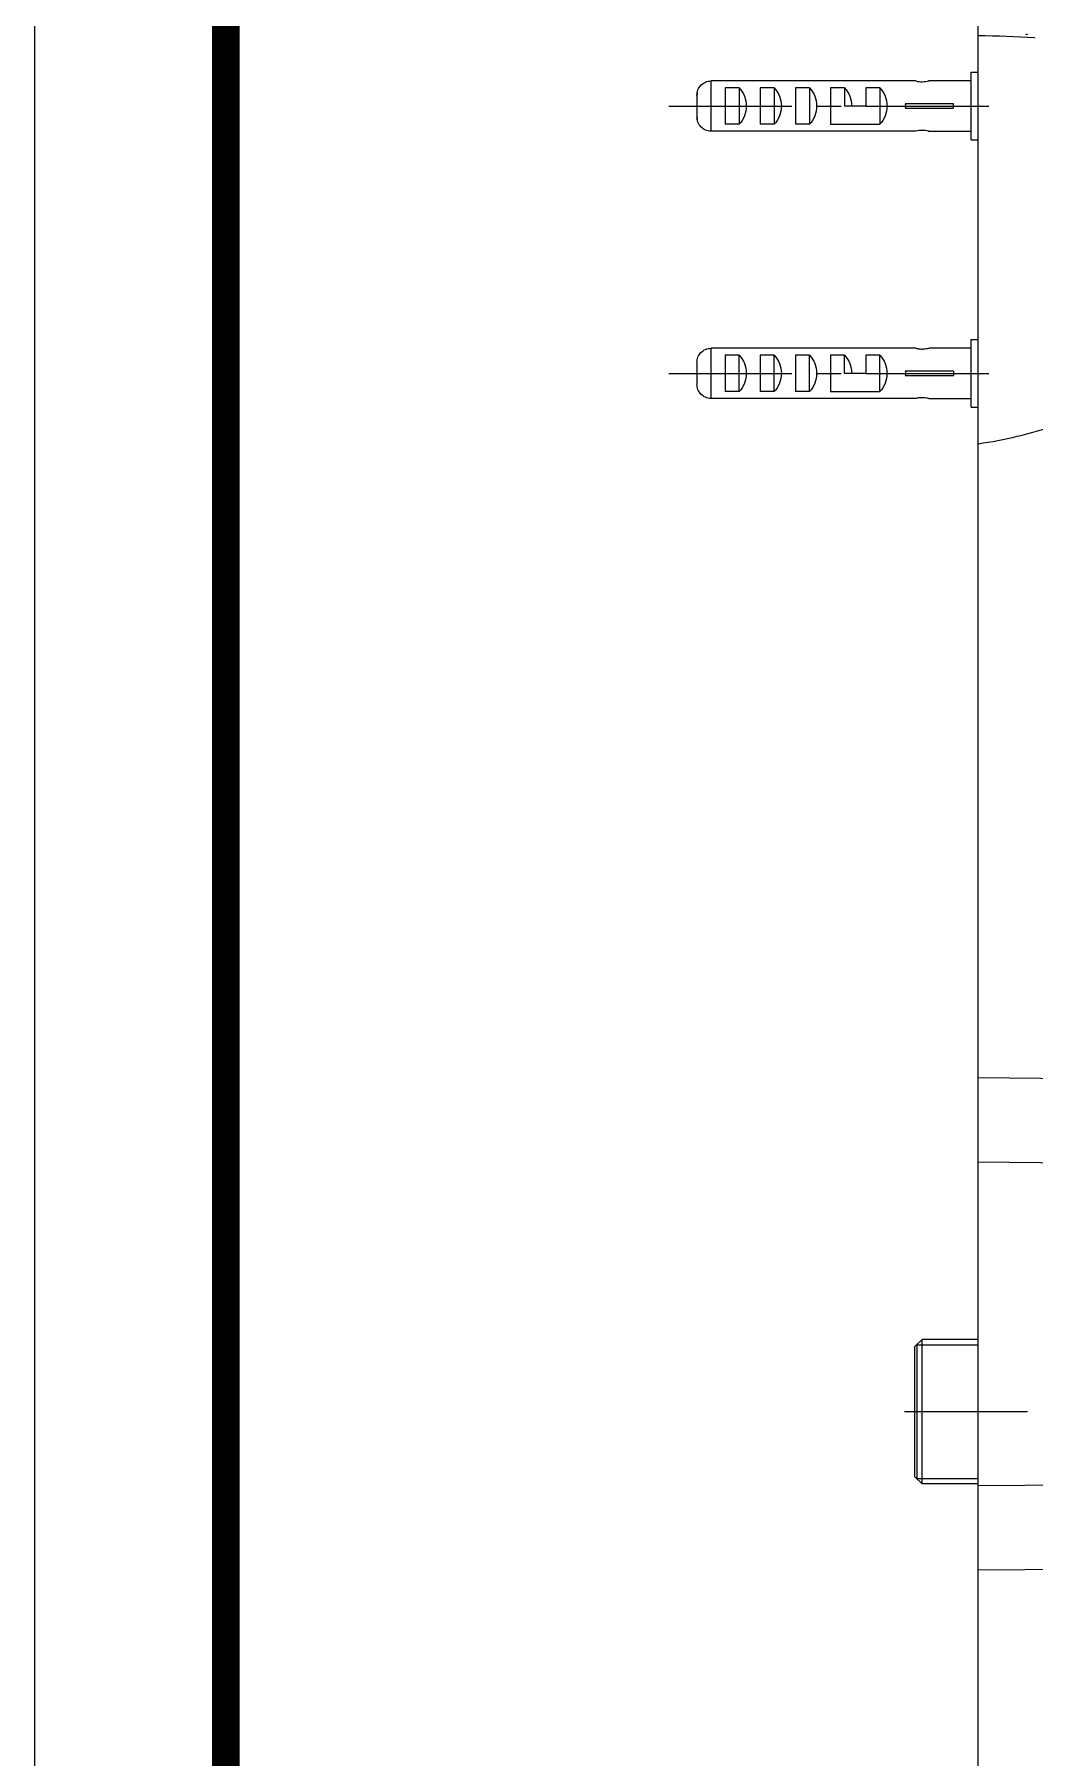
# Model space of a CAD drawing. Extents: x 0 to 1693, y 0 to 1240.
# Drawn here: x 0 to 142.2, y 245 to 489.9 of the extents above; entities that cross this region are included whole.
import ezdxf

# ---------------------------------------------------------------- set-up
doc = ezdxf.new("R2010")
doc.units = 0
doc.header["$LTSCALE"] = 14
doc.header["$MEASUREMENT"] = 0
doc.linetypes.add('CENTER', pattern=[2, 1.25, -0.25, 0.25, -0.25])
doc.layers.get('0').update_dxf_attribs({"linetype": 'CONTINUOUS'})
doc.layers.add('DEF_LAYER_ASSEM_MEMBER', color=7, linetype='CONTINUOUS')
doc.layers.add('MEMBER', color=7, linetype='CONTINUOUS')
doc.layers.add('치수선', color=7, linetype='CONTINUOUS', lineweight=20)

msp = doc.modelspace()

# ---------------------------------------------------------------- linework, layer by layer
at = {"color": 1, "linetype": 'CENTER', "lineweight": 5}
for p, q in [((90.19750084363568, 479.7430317491835), (138.1975008436357, 479.7430317491835)), ((90.19750084363568, 441.7430317491835), (138.1975008436357, 441.7430317491835)), ((123.6975008436352, 294.1272872961499), (150.1987683877355, 294.1272872961499))]:
    msp.add_line(p, q, dxfattribs=at)
at = {"ltscale": 0.5}
msp.add_lwpolyline([(0, 0), (1692.600002288818, 0), (1692.600002288818, 1240.200004577637), (0, 1240.200004577637)], close=True, dxfattribs=at)
at = {"color": 5, "linetype": 'ByBlock', "lineweight": 200, "const_width": 3.9}
msp.add_lwpolyline([(27.21729469299316, 53.10427093505859), (1665.217294692993, 53.10427093505859), (1665.217294692993, 1211.404266357422), (27.21729469299316, 1211.404266357422)], close=True, dxfattribs=at)
at = {"layer": 'DEF_LAYER_ASSEM_MEMBER', "color": 7, "linetype": 'Continuous'}
for p, q in [((134.1975008436357, 431.7430339346834), (134.1975008436357, 489.7430317464837)), ((142.1975008436357, 489.4599166313833), (142.1975008436357, 489.3898760756836)), ((134.1975008436352, 271.6272872961499), (134.1975008436352, 341.6272872961499)), ((134.1975008436352, 341.6272872961499), (169.2411335211359, 341.32146614685)), ((134.1975008436352, 271.6272872961499), (169.2411335211359, 271.9331084454499))]:
    msp.add_line(p, q, dxfattribs=at)
at = {"layer": 'DEF_LAYER_ASSEM_MEMBER', "color": 9, "linetype": 'Continuous'}
for p, q in [((134.1975008436352, 329.6277442193499), (169.2411335211359, 329.3219230700499)), ((134.1975008436352, 283.6268303728499), (169.2411335211359, 283.93265152215))]:
    msp.add_line(p, q, dxfattribs=at)
at = {"layer": 'DEF_LAYER_ASSEM_MEMBER', "color": 7, "linetype": 'Continuous'}
for centre, radius, start, end in [((131.1968303187359, 291.7831286535835), 197.9826438283, 86.81478763609566, 89.13157872656475), ((125.8410303015362, 491.1730122985834), 60.0146081219, 278.0039059165971, 288.7931772883312)]:
    msp.add_arc(centre, radius, start, end, dxfattribs=at)
at = {"layer": 'DEF_LAYER_ASSEM_MEMBER', "color": 7, "linetype": 'Continuous', "start_tangent": (0.8263644422439084, -0.5631356928795351), "end_tangent": (0.9999999999889417, 4.702857846464648e-06)}
msp.add_spline([(140.9308608255351, 490.0099855901835), (141.2124308208358, 489.9231678035835)], degree=3, dxfattribs=at)
at = {"layer": 'MEMBER', "color": 7, "linetype": 'Continuous'}
for p, q in [((125.3314754398352, 483.3081404431837), (96.19750084363568, 483.3081404431837)), ((127.1974877568346, 483.3430202416835), (127.1286616988355, 483.3245203442834)), ((127.190893245036, 483.3412017248834), (127.1974877582352, 483.3430202421835)), ((133.1975008436357, 483.3430317491834), (127.1975448467356, 483.3430317491834)), ((133.1975008436357, 484.5430317491835), (134.1975008436357, 484.5430317491835)), ((133.1975008436357, 474.9431625831835), (133.1975008436357, 484.5429009152836)), ((94.19750084363568, 481.2629001645837), (94.19750084363568, 478.2231633338833)), ((100.1975008436357, 482.3333985185836), (98.19750084363568, 482.3333985185836)), ((98.19750084363568, 482.3333985185836), (98.19750084363568, 477.1526649797834)), ((100.1975008436357, 482.3333985185836), (100.1975008436357, 477.1526649797834)), ((105.1975008436357, 482.3333985185836), (103.1975008436357, 482.3333985185836)), ((103.1975008436357, 482.3333985185836), (103.1975008436357, 477.1526649797834)), ((105.1975008436357, 482.3333985185836), (105.1975008436357, 477.1526649797834)), ((110.1975008436357, 482.3333985185836), (108.1975008436357, 482.3333985185836)), ((108.1975008436357, 482.3333985185836), (108.1975008436357, 477.1526649797834)), ((110.1975008436357, 482.3333985185836), (110.1975008436357, 477.1526649797834)), ((115.1975008436357, 482.3333985185836), (113.1975008436357, 482.3333985185836)), ((113.1975008436357, 482.3333985185836), (113.1975008436357, 477.1526649797834)), ((115.1975008436357, 482.3333985185836), (115.1975008436357, 479.7430317491835)), ((120.1975008436357, 482.3333985185836), (118.1975008436357, 482.3333985185836)), ((118.1975008436357, 482.3333985185836), (118.1975008436357, 479.7430317491835)), ((120.1975008436357, 482.3333985185836), (120.1975008436357, 477.1526649797834)), ((118.1975008436357, 479.7430317491835), (115.1975008436357, 479.7430317491835)), ((130.6975008436357, 480.0430317491835), (123.8209481334352, 480.0430317491835)), ((123.8209481334352, 479.4430317491833), (130.6975008436357, 479.4430317491833)), ((130.6975008436357, 479.4430317491833), (130.6975008436357, 480.0430317491835)), ((125.3314754398352, 476.1779230551836), (96.19750084363568, 476.1779230551836)), ((100.1975008436357, 477.1526649797834), (98.19750084363568, 477.1526649797834)), ((105.1975008436357, 477.1526649797834), (103.1975008436357, 477.1526649797834)), ((110.1975008436357, 477.1526649797834), (108.1975008436357, 477.1526649797834)), ((113.1975008436357, 477.1526649797834), (120.1975008436357, 477.1526649797834)), ((127.1974877697348, 476.1430432489835), (127.1898978782347, 476.1451362706835)), ((133.1975008436357, 476.1430317491836), (127.1975457616345, 476.1430317491836)), ((133.1975008436357, 474.9430317491833), (134.1975008436357, 474.9430317491833)), ((133.1975008436357, 446.5430317491835), (134.1975008436357, 446.5430317491835)), ((133.1975008436357, 436.9431625831835), (133.1975008436357, 446.5429009152836)), ((125.3314754398352, 445.3081404431837), (96.19750084363568, 445.3081404431837)), ((100.1975008436357, 444.3333985185836), (98.19750084363568, 444.3333985185836)), ((98.19750084363568, 444.3333985185836), (98.19750084363568, 439.1526649797834)), ((100.1975008436357, 439.1526649797834), (100.1975008436357, 444.3333985185836)), ((105.1975008436357, 444.3333985185836), (103.1975008436357, 444.3333985185836)), ((103.1975008436357, 444.3333985185836), (103.1975008436357, 439.1526649797834)), ((105.1975008436357, 439.1526649797834), (105.1975008436357, 444.3333985185836)), ((110.1975008436357, 444.3333985185836), (108.1975008436357, 444.3333985185836)), ((108.1975008436357, 444.3333985185836), (108.1975008436357, 439.1526649797834)), ((110.1975008436357, 439.1526649797834), (110.1975008436357, 444.3333985185836)), ((115.1975008436357, 444.3333985185836), (113.1975008436357, 444.3333985185836)), ((113.1975008436357, 444.3333985185836), (113.1975008436357, 439.1526649797834)), ((115.1975008436357, 441.7430317491835), (115.1975008436357, 444.3333985185836)), ((120.1975008436357, 444.3333985185836), (118.1975008436357, 444.3333985185836)), ((118.1975008436357, 444.3333985185836), (118.1975008436357, 441.7430317491835)), ((120.1975008436357, 439.1526649797834), (120.1975008436357, 444.3333985185836)), ((127.1974877697348, 445.3430202494833), (127.1898978782347, 445.3409272277836)), ((133.1975008436357, 445.3430317491834), (127.1975457616345, 445.3430317491834)), ((94.19750084363568, 443.2629001645837), (94.19750084363568, 440.2231633338833)), ((118.1975008436357, 441.7430317491835), (115.1975008436357, 441.7430317491835)), ((130.6975008436357, 442.0430317491835), (123.8209481334352, 442.0430317491835)), ((123.8209481334352, 441.4430317491833), (130.6975008436357, 441.4430317491833)), ((130.6975008436357, 442.0430317491835), (130.6975008436357, 441.4430317491833)), ((100.1975008436357, 439.1526649797834), (98.19750084363568, 439.1526649797834)), ((105.1975008436357, 439.1526649797834), (103.1975008436357, 439.1526649797834)), ((110.1975008436357, 439.1526649797834), (108.1975008436357, 439.1526649797834)), ((113.1975008436357, 439.1526649797834), (120.1975008436357, 439.1526649797834)), ((125.3314754398352, 438.1779230551836), (96.19750084363568, 438.1779230551836)), ((127.1899170505358, 438.1451309823835), (127.190893245036, 438.1448617735834)), ((127.1974877568346, 438.1430432566835), (127.1899842672346, 438.1451124513835)), ((133.1975008436357, 438.1430317491836), (127.1975448467356, 438.1430317491836)), ((133.1975008436357, 436.9430317491833), (134.1975008436357, 436.9430317491833)), ((125.1975008415352, 303.37728729395), (126.197500841336, 304.37728729375)), ((126.1975008437353, 283.8772872961499), (126.1975008437353, 304.3772872961499)), ((134.1975008437353, 304.3772872961499), (126.1975008437353, 304.3772872961499)), ((125.1975008436352, 284.8772872964499), (125.1975008436352, 303.3772872958499)), ((125.4475008436352, 303.6272872961499), (125.4475008436352, 284.6272872961499)), ((125.1975008424356, 284.87728729735), (126.1975008423356, 283.87728729755)), ((134.1975008437353, 283.8772872961499), (126.1975008437353, 283.8772872961499))]:
    msp.add_line(p, q, dxfattribs=at)
at = {"layer": 'MEMBER', "color": 9, "linetype": 'Continuous'}
for p, q in [((96.19750084363568, 476.1779230551836), (96.19750084363568, 483.3081404431837)), ((96.19750084363568, 438.1779230551836), (96.19750084363568, 445.3081404431837))]:
    msp.add_line(p, q, dxfattribs=at)
at = {"layer": 'MEMBER', "color": 2, "linetype": 'Continuous'}
for p, q in [((125.4475008436352, 303.6272872961499), (134.1975008436352, 303.6272872961499)), ((125.4475008436352, 284.6272872961499), (134.1975008436352, 284.6272872961499))]:
    msp.add_line(p, q, dxfattribs=at)
at = {"layer": 'MEMBER', "color": 7, "linetype": 'Continuous'}
for centre, radius, start, end in [((126.0948962606353, 487.3055053815835), 4.1130174899, 284.5572576121905, 285.4543362934908), ((96.3550570288362, 481.2640942371836), 2.1575565157, 169.6985043296034, 180.0317096311995), ((96.35505702893443, 478.2219692612834), 2.1575565158, 179.9682903691001, 190.3014956700925), ((126.1090548095353, 472.2335347954836), 4.0581828248, 74.5536044442601, 75.44801435075458)]:
    msp.add_arc(centre, radius, start, end, dxfattribs=at)
at = {"layer": 'MEMBER', "color": 7, "linetype": 'Continuous', "extrusion": (0, 0, -1)}
for centre, major_axis, ratio, start_param, end_param in [((97.92477357083499, 479.7430317491835), (2.291288851920795e-13, 3.60000000000006), 0.9090909090999829, 0.7676475213999323, 2.373945132199932), ((102.924773570835, 479.7430317491835), (2.291288851920795e-13, 3.60000000000006), 0.9090909090999829, 0.7676475213999323, 2.373945132199932), ((107.924773570835, 479.7430317491835), (2.291288851920795e-13, 3.60000000000006), 0.9090909090999829, 0.7676475213999323, 2.373945132199932), ((112.924773570835, 479.7430317491835), (-5.025721331259006e-14, 3.600000000000112), 0.9090909090999701, 0.7676475214000171, 1.570796326800025), ((117.924773570835, 479.7430317491835), (2.291288851920795e-13, 3.60000000000006), 0.9090909090999829, 0.7676475213999323, 2.373945132199932), ((97.92477357083499, 441.7430317491835), (2.291288851920795e-13, 3.60000000000006), 0.9090909090999829, 0.7676475213999323, 2.373945132199932), ((102.924773570835, 441.7430317491835), (2.291288851920795e-13, 3.60000000000006), 0.9090909090999829, 0.7676475213999323, 2.373945132199932), ((107.924773570835, 441.7430317491835), (2.291288851920795e-13, 3.60000000000006), 0.9090909090999829, 0.7676475213999323, 2.373945132199932), ((112.924773570835, 441.7430317491835), (-5.025721331259006e-14, 3.600000000000112), 0.9090909090999701, 0.7676475214000171, 1.570796326800025), ((117.924773570835, 441.7430317491835), (2.291288851920795e-13, 3.60000000000006), 0.9090909090999829, 0.7676475213999323, 2.373945132199932)]:
    msp.add_ellipse(centre, major_axis=major_axis, ratio=ratio, start_param=start_param, end_param=end_param, dxfattribs=at)
at = {"layer": 'MEMBER', "color": 7, "linetype": 'Continuous'}
for points, start_tangent, end_tangent in [([(94.19750084363568, 481.2629001645837), (94.34364228073446, 482.0397066561834), (94.77185155553434, 482.7037942816835), (95.42336932903618, 483.1506487070835), (96.19750084363568, 483.3081404431837)], (0, 1), (1, 0)), ([(125.3314754398352, 483.3081404431837), (126.273107533435, 483.2021955850832), (127.1286924371352, 483.3245283233834)], (0.9717403697524387, -0.2360522268342194), (0.9678411044218947, 0.2515623115480676)), ([(96.19750084363568, 476.1779230551836), (95.42336932903618, 476.3354147913833), (94.77185155553434, 476.7822692166833), (94.34364228073446, 477.4463568422834), (94.19750084363568, 478.2231633338833)], (-1, 0), (0, 1)), ([(123.8209481334352, 480.0430317491835), (123.8919629768361, 479.7430332096835)], (0.4285085574563819, -0.9035377226140868), (0, -1)), ([(123.8919629768361, 479.7430332096835), (123.8209481334352, 479.4430317491833)], (0, -1), (-0.4285085573560493, -0.9035377226616702)), ([(127.1287070136359, 476.1615313869834), (126.2731276627355, 476.2838674733835), (125.3314754398352, 476.1779230551836)], (-0.9678402431687141, 0.2515656250427004), (-0.9717403697502013, -0.2360522268434301)), ([(127.1286707528352, 476.1615407996835), (127.1585210270341, 476.1536707648834), (127.1974877697348, 476.1430432489835)], (0.9678409961960741, -0.2515627279272328), (0.9620212955960216, -0.272974406895138)), ([(94.19750084363568, 443.2629001645837), (94.34364228073446, 444.0397066561834), (94.77185155553434, 444.7037942816835), (95.42336932903618, 445.1506487070835), (96.19750084363568, 445.3081404431837)], (0, 1), (1, 0)), ([(125.3314754398352, 445.3081404431837), (125.7847804505354, 445.2259025919834), (126.3969777563352, 445.2071031228834), (127.1899190829345, 445.3409330739837)], (0.9717403697588404, -0.2360522268078664), (0.9640178247837936, 0.2658376073830096)), ([(123.8209481334352, 442.0430317491835), (123.8919629768361, 441.7430332095837)], (0.4285085573307941, -0.9035377226736476), (0, -1)), ([(123.8919629768361, 441.7430332095837), (123.8209481334352, 441.4430317491833)], (0, -1), (-0.4285085574816359, -0.90353772260211)), ([(96.19750084363568, 438.1779230551836), (95.42336932903618, 438.3354147913833), (94.77185155553434, 438.7822692166833), (94.34364228073446, 439.4463568422834), (94.19750084363568, 440.2231633338833)], (-1, 0), (0, 1)), ([(127.1899842672346, 438.1451124513835), (126.3972383419359, 438.2789453649834), (125.7849010627351, 438.2601751999835), (125.3314754398352, 438.1779230551836)], (-0.9640194428180031, 0.265831739769477), (-0.9717403697528144, -0.2360522268326725))]:
    msp.add_spline(points, degree=3, dxfattribs=dict(at, start_tangent=start_tangent, end_tangent=end_tangent))
at = {"layer": '치수선'}
msp.add_line((134.1975008436357, 215.6021026648023), (134.1975008436357, 687.2787612861407), dxfattribs=at)

doc.saveas('drawing.dxf')
